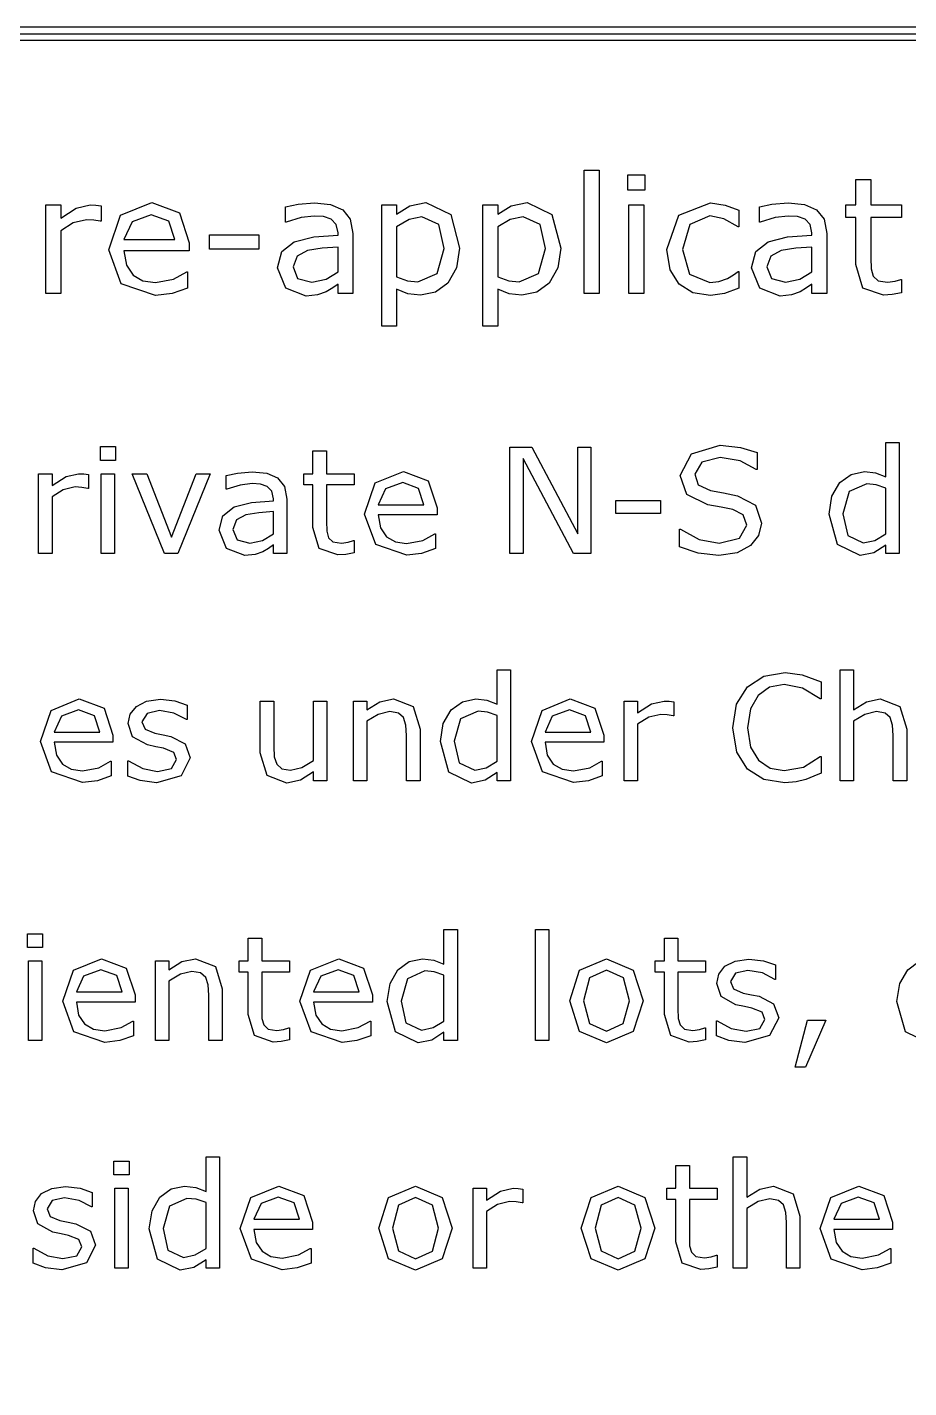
# Model space of a CAD drawing. Header units: inches. Extents: x -33163 to 19162, y -8858 to 30669.
# Drawn here: x 7891 to 8399, y 23591 to 24374 of the extents above; entities that cross this region are included whole.
import ezdxf

# ---------------------------------------------------------------- set-up
doc = ezdxf.new("R2010")
doc.units = ezdxf.units.IN
doc.layers.add('Layer 1', color=7, linetype='Continuous')
doc.layers.add('SOLID-2', color=253, linetype='Continuous')

# ---------------------------------------------------------------- blocks, each defined once
blk = doc.blocks.new('A$C0f725650')
at = {"layer": 'Layer 1', "color": 7}
for points in [[(112.21704, 118.63912), (111.763808, 118.547642), (111.393737, 118.298155), (111.14425, 117.928084), (111.052772, 117.474852), (111.052772, 72.495742), (111.14425, 72.04251), (111.393737, 71.672439), (111.763808, 71.422952), (112.21704, 71.331474), (191.59194, 71.331474), (192.045172, 71.422952), (192.415243, 71.672439), (192.66473, 72.04251), (192.756208, 72.495742), (192.756208, 117.474852), (192.66473, 117.928084), (192.415243, 118.298155), (192.045172, 118.547642), (191.59194, 118.63912), (112.21704, 118.63912)], [(112.21704, 118.533184), (191.59194, 118.533184), (192.004656, 118.45027), (192.340974, 118.223886), (192.567358, 117.887568), (192.650272, 117.474852), (192.650272, 72.495742), (192.567358, 72.083026), (192.340974, 71.746708), (192.004656, 71.520324), (191.59194, 71.43741), (112.21704, 71.43741), (111.804324, 71.520324), (111.468006, 71.746708), (111.241622, 72.083026), (111.158708, 72.495742), (111.158708, 117.474852), (111.241622, 117.887568), (111.468006, 118.223886), (111.804324, 118.45027), (112.21704, 118.533184), (112.21704, 118.533184)], [(112.21704, 118.427248), (191.59194, 118.427248), (191.964141, 118.352899), (192.266706, 118.149618), (192.469987, 117.847053), (192.544336, 117.474852), (192.544336, 72.495742), (192.469987, 72.123541), (192.266706, 71.820976), (191.964141, 71.617695), (191.59194, 71.543346), (112.21704, 71.543346), (111.844839, 71.617695), (111.542274, 71.820976), (111.338993, 72.123541), (111.264644, 72.495742), (111.264644, 117.474852), (111.338993, 117.847053), (111.542274, 118.149618), (111.844839, 118.352899), (112.21704, 118.427248), (112.21704, 118.427248)], [(140.671341, 114.299856), (140.428462, 114.299856), (140.428462, 116.310068), (140.671341, 116.310068), (140.671341, 114.299856)], [(141.412896, 115.984506), (141.13901, 115.984506), (141.13901, 116.236429), (141.412896, 116.236429), (141.412896, 115.984506)], [(145.594805, 114.312776), (145.444945, 114.28306), (145.301543, 114.271445), (144.965645, 114.390301), (144.850665, 114.771414), (144.850665, 115.538808), (144.686594, 115.538808), (144.686594, 115.742929), (144.850665, 115.742929), (144.850665, 116.157631), (145.093544, 116.157631), (145.093544, 115.742929), (145.594805, 115.742929), (145.594805, 115.538808), (145.093544, 115.538808), (145.093544, 114.881227), (145.098704, 114.702943), (145.134877, 114.584087), (145.212392, 114.507863), (145.364837, 114.484606), (145.48886, 114.501407), (145.58188, 114.53112), (145.594791, 114.53112), (145.594805, 114.312776)], [(132.559443, 115.478081), (132.546531, 115.478081), (132.440595, 115.496179), (132.320448, 115.502634), (132.103405, 115.45225), (131.901867, 115.32435), (131.901867, 114.299856), (131.65899, 114.299856), (131.65899, 115.742918), (131.901867, 115.742918), (131.901867, 115.529754), (132.156375, 115.693825), (132.382458, 115.742918), (132.474184, 115.739029), (132.559451, 115.727414), (132.559443, 115.478081)], [(133.996044, 114.996199), (132.932804, 114.996199), (132.972854, 114.763654), (133.082664, 114.602166), (133.24157, 114.509149), (133.44569, 114.478143), (133.741539, 114.536277), (133.954703, 114.65255), (133.967615, 114.65255), (133.967615, 114.387708), (133.716986, 114.30115), (133.448267, 114.26627), (132.887579, 114.460056), (132.686041, 115.012992), (132.878535, 115.574974), (133.387548, 115.782971), (133.837133, 115.612439), (133.996036, 115.127972), (133.996044, 114.996199)], [(136.661255, 114.299856), (136.419667, 114.299856), (136.419667, 114.453592), (136.331817, 114.391582), (136.225881, 114.329569), (136.086353, 114.280478), (135.901611, 114.259814), (135.570882, 114.389005), (135.435233, 114.718442), (135.504995, 114.983284), (135.706534, 115.143482), (136.023052, 115.222288), (136.419667, 115.253294), (136.419667, 115.290759), (136.389951, 115.427702), (136.307269, 115.512966), (136.183246, 115.553016), (136.032095, 115.563362), (135.818928, 115.537512), (135.576049, 115.465167), (135.563137, 115.465167), (135.563137, 115.71192), (135.768552, 115.754555), (136.033394, 115.777811), (136.298234, 115.751962), (136.494605, 115.666697), (136.618628, 115.512958), (136.661263, 115.279123), (136.661255, 114.299856)], [(138.398872, 115.038828), (138.348487, 114.717143), (138.206377, 114.471679), (138.004839, 114.32311), (137.760669, 114.271434), (137.556545, 114.295988), (137.371803, 114.372212), (137.371803, 113.767597), (137.128924, 113.767597), (137.128924, 115.742926), (137.371803, 115.742926), (137.371803, 115.591772), (137.588843, 115.727424), (137.847227, 115.782976), (138.252886, 115.585314), (138.398872, 115.038836), (138.398872, 115.038828)], [(140.047348, 115.038828), (139.996964, 114.717143), (139.854854, 114.471679), (139.653315, 114.32311), (139.409145, 114.271434), (139.205022, 114.295988), (139.02028, 114.372212), (139.02028, 113.767597), (138.7774, 113.767597), (138.7774, 115.742926), (139.02028, 115.742926), (139.02028, 115.591772), (139.23732, 115.727424), (139.495703, 115.782976), (139.901362, 115.585314), (140.047348, 115.038836), (140.047348, 115.038828)], [(141.397394, 114.299856), (141.154514, 114.299856), (141.154514, 115.742918), (141.397394, 115.742918), (141.397394, 114.299856)], [(142.945101, 114.39029), (142.713848, 114.299856), (142.482597, 114.267558), (142.195791, 114.312776), (141.972293, 114.452301), (141.826307, 114.687428), (141.774631, 115.01945), (141.968417, 115.574971), (142.482597, 115.776507), (142.725476, 115.741627), (142.945101, 115.65636), (142.945101, 115.386353), (142.932189, 115.386353), (142.70223, 115.51942), (142.47227, 115.565928), (142.145415, 115.4264), (142.026562, 115.01945), (142.142833, 114.617665), (142.47227, 114.47814), (142.62213, 114.497507), (142.759073, 114.547892), (142.858551, 114.604735), (142.932189, 114.657705), (142.945101, 114.657705), (142.945101, 114.39029)], [(144.377826, 114.299856), (144.136241, 114.299856), (144.136241, 114.453592), (144.048391, 114.391582), (143.942455, 114.329569), (143.802927, 114.280478), (143.618184, 114.259814), (143.287456, 114.389005), (143.151807, 114.718442), (143.221569, 114.983284), (143.423107, 115.143482), (143.739623, 115.222288), (144.136241, 115.253294), (144.136241, 115.290759), (144.106525, 115.427702), (144.023843, 115.512966), (143.89982, 115.553016), (143.748666, 115.563362), (143.535502, 115.537512), (143.292623, 115.465167), (143.279711, 115.465167), (143.279711, 115.71192), (143.485126, 115.754555), (143.749968, 115.777811), (144.014808, 115.751962), (144.211178, 115.666697), (144.335202, 115.512958), (144.377834, 115.279123), (144.377826, 114.299856)], [(133.759626, 115.182232), (133.662733, 115.478081), (133.374637, 115.582724), (133.063286, 115.467744), (132.932804, 115.182232), (133.759626, 115.182232)], [(138.14824, 115.032373), (138.0591, 115.422529), (137.785214, 115.551723), (137.574632, 115.506505), (137.371803, 115.387649), (137.371803, 114.569871), (137.548796, 114.506567), (137.718036, 114.489766), (138.034552, 114.626709), (138.14824, 115.032367), (138.14824, 115.032373)], [(139.796717, 115.032373), (139.707576, 115.422529), (139.43369, 115.551723), (139.223109, 115.506505), (139.02028, 115.387649), (139.02028, 114.569871), (139.197272, 114.506567), (139.36651, 114.489766), (139.683028, 114.626709), (139.796717, 115.032367), (139.796717, 115.032373)], [(135.129049, 115.02462), (134.322897, 115.02462), (134.322897, 115.258456), (135.129049, 115.258456), (135.129049, 115.02462)], [(136.419667, 114.65513), (136.419667, 115.056915), (136.157409, 115.037548), (135.919697, 115.00008), (135.750457, 114.907063), (135.685862, 114.735241), (135.760792, 114.547913), (135.98946, 114.485903), (136.223296, 114.534994), (136.419667, 114.655141), (136.419667, 114.65513)], [(144.136241, 114.65513), (144.136241, 115.056915), (143.873983, 115.037548), (143.636271, 115.00008), (143.467031, 114.907063), (143.402435, 114.735241), (143.477365, 114.547913), (143.706034, 114.485903), (143.93987, 114.534994), (144.136241, 114.655141), (144.136241, 114.65513)], [(136.679728, 110.078156), (136.544852, 110.051412), (136.415791, 110.040961), (136.113483, 110.147932), (136.010002, 110.490932), (136.010002, 111.181589), (135.862336, 111.181589), (135.862336, 111.365297), (136.010002, 111.365297), (136.010002, 111.738531), (136.228593, 111.738531), (136.228593, 111.365297), (136.679728, 111.365297), (136.679728, 111.181589), (136.228593, 111.181589), (136.228593, 110.589765), (136.233249, 110.429308), (136.265806, 110.32234), (136.335569, 110.253739), (136.472769, 110.23281), (136.584391, 110.247918), (136.668105, 110.27466), (136.67972, 110.27466), (136.679728, 110.078156)], [(140.537626, 110.066528), (140.25276, 110.066528), (139.431881, 111.61527), (139.431881, 110.066528), (139.21678, 110.066528), (139.21678, 111.797816), (139.573734, 111.797816), (140.322525, 110.383951), (140.322525, 111.797816), (140.537626, 111.797816), (140.537626, 110.066528)], [(143.314197, 110.560684), (143.266527, 110.360697), (143.13514, 110.193263), (142.917711, 110.076992), (142.620056, 110.035135), (142.282868, 110.070015), (141.979397, 110.173499), (141.979397, 110.461852), (141.995669, 110.461852), (142.299138, 110.293257), (142.622373, 110.233959), (142.954909, 110.314188), (143.07467, 110.528127), (143.017697, 110.697884), (142.846777, 110.782762), (142.657253, 110.821132), (142.442153, 110.859502), (142.100311, 111.025771), (141.989853, 111.333891), (142.173564, 111.689684), (142.639815, 111.829209), (142.974676, 111.794326), (143.244426, 111.708287), (143.244426, 111.436211), (143.228155, 111.436211), (142.967704, 111.574574), (142.638656, 111.630383), (142.341, 111.553646), (142.22938, 111.355984), (142.285189, 111.186225), (142.481689, 111.092046), (142.693305, 111.052512), (142.925847, 111.004843), (143.216526, 110.850199), (143.314194, 110.560684), (143.314197, 110.560684)], [(145.557083, 110.066528), (145.33849, 110.066528), (145.33849, 110.202566), (145.141992, 110.075831), (144.919912, 110.030484), (144.550167, 110.209543), (144.414129, 110.706022), (144.460638, 111.000191), (144.588537, 111.219946), (144.772248, 111.35482), (144.990838, 111.401328), (145.172223, 111.379235), (145.33849, 111.31296), (145.33849, 111.875715), (145.557083, 111.875715), (145.557083, 110.066528)], [(132.353254, 111.126918), (132.341612, 111.126918), (132.246269, 111.14319), (132.138137, 111.149011), (131.942801, 111.103664), (131.761416, 110.988555), (131.761416, 110.066528), (131.542825, 110.066528), (131.542825, 111.365284), (131.761416, 111.365284), (131.761416, 111.173435), (131.990471, 111.321101), (132.193948, 111.365284), (132.276501, 111.361791), (132.35324, 111.35134), (132.353254, 111.126918)], [(132.77997, 110.066528), (132.56138, 110.066528), (132.56138, 111.365284), (132.77997, 111.365284), (132.77997, 110.066528)], [(134.335687, 111.365284), (133.81014, 110.066528), (133.590385, 110.066528), (133.068326, 111.365284), (133.30552, 111.365284), (133.707821, 110.331627), (134.106632, 111.365284), (134.335687, 111.365284)], [(135.584447, 110.066528), (135.367018, 110.066528), (135.367018, 110.204892), (135.287955, 110.149081), (135.19261, 110.093269), (135.067036, 110.049087), (134.90077, 110.030487), (134.603114, 110.146758), (134.481027, 110.443252), (134.543816, 110.681609), (134.725198, 110.825786), (135.010064, 110.896713), (135.367018, 110.924616), (135.367018, 110.958337), (135.340277, 111.081585), (135.265863, 111.158322), (135.15424, 111.194369), (135.018202, 111.203682), (134.826356, 111.180425), (134.607763, 111.115314), (134.596147, 111.115314), (134.596147, 111.337392), (134.78102, 111.375761), (135.019377, 111.39669), (135.257735, 111.373433), (135.434468, 111.296693), (135.546088, 111.15833), (135.584458, 110.947878), (135.584447, 110.066528)], [(138.030805, 110.693233), (137.073891, 110.693233), (137.109935, 110.483945), (137.208764, 110.338604), (137.351779, 110.254887), (137.535487, 110.226984), (137.80175, 110.279306), (137.9936, 110.383951), (138.005215, 110.383951), (138.005215, 110.145593), (137.779647, 110.06769), (137.5378, 110.036297), (137.033182, 110.210705), (136.851797, 110.708348), (137.025043, 111.21413), (137.483153, 111.401328), (137.88778, 111.247849), (138.030792, 110.811829), (138.030805, 110.693233)], [(137.81803, 110.860663), (137.730826, 111.126926), (137.47154, 111.221107), (137.191323, 111.117626), (137.073891, 110.860663), (137.81803, 110.860663)], [(145.33849, 110.386277), (145.33849, 111.131578), (145.180362, 111.186225), (145.028044, 111.201332), (144.742017, 111.073433), (144.639697, 110.710666), (144.718762, 110.358363), (144.972235, 110.238602), (145.160595, 110.279298), (145.33849, 110.386269), (145.33849, 110.386277)], [(141.668951, 110.718812), (140.943417, 110.718812), (140.943417, 110.929264), (141.668951, 110.929264), (141.668951, 110.718812)], [(135.367018, 110.386277), (135.367018, 110.747882), (135.130986, 110.730446), (134.917047, 110.696728), (134.764732, 110.613011), (134.706595, 110.458365), (134.774032, 110.28977), (134.979833, 110.233959), (135.190284, 110.278141), (135.367018, 110.386277), (135.367018, 110.386277)], [(139.228406, 106.362366), (139.009815, 106.362366), (139.009815, 106.498404), (138.813315, 106.371669), (138.591237, 106.326322), (138.221493, 106.505381), (138.085455, 107.00186), (138.131963, 107.296029), (138.259863, 107.515784), (138.443571, 107.650658), (138.662164, 107.697166), (138.843546, 107.675073), (139.009815, 107.608798), (139.009815, 108.171553), (139.228406, 108.171553), (139.228406, 106.362366)], [(145.679167, 106.362366), (145.460576, 106.362366), (145.460576, 107.101854), (145.450125, 107.269285), (145.411755, 107.392533), (145.328039, 107.464624), (145.186188, 107.489045), (144.99899, 107.444862), (144.811792, 107.332079), (144.811792, 106.362366), (144.593202, 106.362366), (144.593202, 108.171555), (144.811792, 108.171555), (144.811792, 107.516945), (145.023408, 107.649496), (145.247812, 107.697166), (145.568722, 107.570431), (145.67918, 107.205338), (145.679167, 106.362366)], [(144.285068, 106.48794), (144.168797, 106.435618), (144.033921, 106.384459), (143.87928, 106.34725), (143.696734, 106.330979), (143.353731, 106.3833), (143.086306, 106.549569), (142.911899, 106.829784), (142.84911, 107.226272), (142.909573, 107.608806), (143.083981, 107.893672), (143.350244, 108.065754), (143.697895, 108.125052), (143.975784, 108.091334), (144.285068, 107.972737), (144.285068, 107.699497), (144.267632, 107.699497), (143.983928, 107.873905), (143.682785, 107.928552), (143.445592, 107.885533), (143.258394, 107.754144), (143.13282, 107.533228), (143.088637, 107.226272), (143.137471, 106.912336), (143.265368, 106.698397), (143.454892, 106.570498), (143.685111, 106.529802), (143.996718, 106.586775), (144.268794, 106.757695), (144.285066, 106.757695), (144.285068, 106.48794)], [(132.752065, 106.989049), (131.795147, 106.989049), (131.831192, 106.779762), (131.930024, 106.634421), (132.073039, 106.550704), (132.256747, 106.522801), (132.52301, 106.575122), (132.714859, 106.679768), (132.726474, 106.679768), (132.726474, 106.44141), (132.500907, 106.363506), (132.259062, 106.332114), (131.754444, 106.506521), (131.573059, 107.004165), (131.746303, 107.509947), (132.204415, 107.697145), (132.609042, 107.543666), (132.752054, 107.107646), (132.752065, 106.989049)], [(132.539287, 107.15648), (132.452083, 107.422743), (132.192797, 107.516924), (131.912583, 107.413443), (131.795147, 107.15648), (132.539287, 107.15648)], [(134.011289, 106.73674), (133.863623, 106.444897), (133.462486, 106.330952), (133.197387, 106.364671), (132.996235, 106.440246), (132.996235, 106.685581), (133.00785, 106.685581), (133.238069, 106.561168), (133.481076, 106.515824), (133.706643, 106.562333), (133.788034, 106.708835), (133.743852, 106.825106), (133.574095, 106.892545), (133.452009, 106.916966), (133.315971, 106.947198), (133.072962, 107.079748), (133.002038, 107.296013), (133.034592, 107.447167), (133.13575, 107.573902), (133.300855, 107.659945), (133.526423, 107.692499), (133.761293, 107.663432), (133.960116, 107.594831), (133.960116, 107.361124), (133.948501, 107.361124), (133.745024, 107.464608), (133.510156, 107.507627), (133.307843, 107.461118), (133.22529, 107.32508), (133.275286, 107.204158), (133.433416, 107.137883), (133.56829, 107.109977), (133.693864, 107.084392), (133.928734, 106.964634), (134.011287, 106.73674), (134.011289, 106.73674)], [(136.237896, 106.362366), (136.019305, 106.362366), (136.019305, 106.506543), (135.807689, 106.37283), (135.584447, 106.326322), (135.265863, 106.450731), (135.151917, 106.818153), (135.151917, 107.661122), (135.370508, 107.661122), (135.370508, 106.921634), (135.379795, 106.751877), (135.419329, 106.632116), (135.500717, 106.557702), (135.646058, 106.534445), (135.83093, 106.578628), (136.019292, 106.691412), (136.019292, 107.661119), (136.237882, 107.661119), (136.237896, 106.362366)], [(137.754081, 106.362366), (137.535487, 106.362366), (137.535487, 107.101854), (137.52501, 107.269285), (137.48664, 107.392533), (137.402926, 107.464624), (137.261075, 107.489045), (137.073877, 107.444862), (136.88668, 107.332079), (136.88668, 106.362366), (136.668086, 106.362366), (136.668086, 107.661122), (136.88668, 107.661122), (136.88668, 107.516945), (137.098293, 107.649496), (137.322699, 107.697166), (137.643609, 107.570431), (137.754067, 107.205338), (137.754081, 106.362366)], [(140.745755, 106.989071), (139.788838, 106.989071), (139.824882, 106.779783), (139.923711, 106.634442), (140.066726, 106.550725), (140.250434, 106.522822), (140.516697, 106.575144), (140.708547, 106.679789), (140.720162, 106.679789), (140.720162, 106.441431), (140.494594, 106.363528), (140.252747, 106.332135), (139.748129, 106.506543), (139.566744, 107.004186), (139.73999, 107.509968), (140.1981, 107.697166), (140.602727, 107.543687), (140.745742, 107.107667), (140.745755, 106.989071)], [(140.532977, 107.156501), (140.445773, 107.422764), (140.186487, 107.516945), (139.90627, 107.413464), (139.788838, 107.156501), (140.532977, 107.156501)], [(141.887542, 107.422764), (141.875926, 107.422764), (141.780584, 107.439036), (141.672452, 107.444857), (141.477115, 107.39951), (141.29573, 107.284401), (141.29573, 106.362366), (141.07714, 106.362366), (141.07714, 107.661122), (141.29573, 107.661122), (141.29573, 107.469273), (141.524785, 107.616939), (141.72826, 107.661122), (141.810815, 107.657629), (141.887552, 107.647178), (141.887542, 107.422764)], [(139.009815, 106.682115), (139.009815, 107.427416), (138.851685, 107.482063), (138.699369, 107.49717), (138.413342, 107.369271), (138.311022, 107.006504), (138.390085, 106.654201), (138.643558, 106.53444), (138.83192, 106.575136), (139.009815, 106.682107), (139.009815, 106.682115)], [(131.60795, 103.645223), (131.361454, 103.645223), (131.361454, 103.871952), (131.60795, 103.871952), (131.60795, 103.645223)], [(135.626304, 102.140653), (135.49143, 102.113909), (135.362369, 102.103458), (135.060062, 102.210429), (134.956578, 102.553429), (134.956578, 103.244086), (134.808915, 103.244086), (134.808915, 103.427794), (134.956578, 103.427794), (134.956578, 103.801028), (135.175171, 103.801028), (135.175171, 103.427794), (135.626304, 103.427794), (135.626304, 103.244086), (135.175171, 103.244086), (135.175171, 102.652261), (135.179828, 102.491805), (135.212385, 102.384837), (135.282148, 102.316236), (135.41935, 102.295307), (135.530969, 102.310415), (135.614686, 102.337156), (135.626301, 102.337156), (135.626304, 102.140653)], [(138.362182, 102.129038), (138.143589, 102.129038), (138.143589, 102.265076), (137.947091, 102.138341), (137.725011, 102.092994), (137.355267, 102.272053), (137.219229, 102.768532), (137.265737, 103.062701), (137.393636, 103.282456), (137.577347, 103.41733), (137.795938, 103.463838), (137.977322, 103.441745), (138.143589, 103.37547), (138.143589, 103.938225), (138.362182, 103.938225), (138.362182, 102.129038)], [(139.850462, 102.129038), (139.631868, 102.129038), (139.631868, 103.938227), (139.850462, 103.938227), (139.850462, 102.129038)], [(142.402627, 102.140666), (142.267753, 102.113922), (142.138689, 102.103471), (141.836385, 102.210442), (141.732901, 102.553442), (141.732901, 103.244099), (141.585237, 103.244099), (141.585237, 103.427807), (141.732901, 103.427807), (141.732901, 103.801041), (141.951491, 103.801041), (141.951491, 103.427807), (142.402627, 103.427807), (142.402627, 103.244099), (141.951491, 103.244099), (141.951491, 102.652275), (141.956148, 102.491818), (141.988705, 102.38485), (142.058468, 102.316249), (142.19567, 102.29532), (142.307289, 102.310428), (142.391006, 102.33717), (142.402621, 102.33717), (142.402627, 102.140666)], [(146.66399, 102.129038), (146.445399, 102.129038), (146.445399, 102.265076), (146.248899, 102.138341), (146.026821, 102.092994), (145.657077, 102.272053), (145.521039, 102.768532), (145.567547, 103.062701), (145.695444, 103.282456), (145.879155, 103.41733), (146.097745, 103.463838), (146.27913, 103.441745), (146.445399, 103.37547), (146.445399, 103.938225), (146.66399, 103.938225), (146.66399, 102.129038)], [(131.593998, 102.129038), (131.375408, 102.129038), (131.375408, 103.427794), (131.593998, 103.427794), (131.593998, 102.129038)], [(133.11367, 102.755743), (132.156753, 102.755743), (132.192797, 102.546455), (132.29163, 102.401114), (132.434645, 102.317397), (132.618353, 102.289494), (132.884616, 102.341816), (133.076465, 102.446461), (133.08808, 102.446461), (133.08808, 102.208103), (132.862512, 102.1302), (132.620668, 102.098807), (132.116047, 102.273215), (131.934665, 102.770858), (132.107908, 103.27664), (132.566021, 103.463838), (132.970645, 103.310359), (133.11366, 102.874339), (133.11367, 102.755743)], [(134.531026, 102.129038), (134.312432, 102.129038), (134.312432, 102.868526), (134.301981, 103.035957), (134.263612, 103.159205), (134.179898, 103.231296), (134.038044, 103.255717), (133.850846, 103.211534), (133.663651, 103.098751), (133.663651, 102.129038), (133.445058, 102.129038), (133.445058, 103.427794), (133.663651, 103.427794), (133.663651, 103.283617), (133.875265, 103.416168), (134.099668, 103.463838), (134.420581, 103.337103), (134.531039, 102.97201), (134.531026, 102.129038)], [(136.977384, 102.755729), (136.020467, 102.755729), (136.056511, 102.546441), (136.155343, 102.401101), (136.298355, 102.317384), (136.482066, 102.289481), (136.748329, 102.341802), (136.940176, 102.446448), (136.951791, 102.446448), (136.951791, 102.20809), (136.726223, 102.130186), (136.484378, 102.098794), (135.979758, 102.273201), (135.798373, 102.770845), (135.971619, 103.276627), (136.429731, 103.463825), (136.834356, 103.310346), (136.977371, 102.874326), (136.977384, 102.755729)], [(141.389901, 102.777835), (141.227119, 102.276704), (140.791099, 102.092994), (140.352754, 102.276704), (140.191136, 102.777835), (140.352754, 103.278966), (140.791099, 103.463838), (141.227119, 103.278966), (141.389901, 102.777835), (141.389901, 102.777835)], [(143.594414, 102.503434), (143.446748, 102.211591), (143.045611, 102.097645), (142.780509, 102.131364), (142.57936, 102.206939), (142.57936, 102.452274), (142.590975, 102.452274), (142.821192, 102.327862), (143.0642, 102.282517), (143.289768, 102.329026), (143.371159, 102.475528), (143.326974, 102.591799), (143.157217, 102.659239), (143.035133, 102.68366), (142.899095, 102.713891), (142.656086, 102.846442), (142.58516, 103.062706), (142.617717, 103.21386), (142.718872, 103.340595), (142.88398, 103.426638), (143.109547, 103.459192), (143.344415, 103.430125), (143.543241, 103.361524), (143.543241, 103.127818), (143.531626, 103.127818), (143.328151, 103.231301), (143.093281, 103.27432), (142.89097, 103.227812), (142.808415, 103.091774), (142.858413, 102.970851), (143.016541, 102.904576), (143.151418, 102.87667), (143.276991, 102.851085), (143.511862, 102.731327), (143.594414, 102.503434), (143.594414, 102.503434)], [(132.900893, 102.923173), (132.813689, 103.189436), (132.554403, 103.283617), (132.274188, 103.180136), (132.156753, 102.923173), (132.900893, 102.923173)], [(136.764606, 102.92316), (136.677402, 103.189423), (136.418116, 103.283604), (136.137902, 103.180123), (136.020467, 102.92316), (136.764606, 102.92316)], [(138.143589, 102.448787), (138.143589, 103.194088), (137.985461, 103.248735), (137.833143, 103.263842), (137.547116, 103.135943), (137.444796, 102.773176), (137.523862, 102.420873), (137.777335, 102.301112), (137.965694, 102.341808), (138.143589, 102.448779), (138.143589, 102.448787)], [(141.164333, 102.777835), (141.065501, 103.152231), (140.791099, 103.275479), (140.514372, 103.152231), (140.416704, 102.777835), (140.515536, 102.406927), (140.791099, 102.281353), (141.064339, 102.405765), (141.164333, 102.777835), (141.164333, 102.777835)], [(144.360644, 102.460412), (144.032759, 101.698831), (143.863, 101.698831), (144.065314, 102.460412), (144.360644, 102.460412)], [(134.48684, 98.424876), (134.26825, 98.424876), (134.26825, 98.560914), (134.071752, 98.434179), (133.849672, 98.388832), (133.479927, 98.567891), (133.343889, 99.06437), (133.390398, 99.358539), (133.518297, 99.578294), (133.702005, 99.713168), (133.920598, 99.759676), (134.101981, 99.737583), (134.26825, 99.671308), (134.26825, 100.234063), (134.48684, 100.234063), (134.48684, 98.424876)], [(143.940904, 98.424876), (143.722314, 98.424876), (143.722314, 99.164364), (143.711836, 99.331795), (143.673466, 99.455043), (143.589752, 99.527134), (143.447901, 99.551555), (143.260704, 99.507372), (143.073506, 99.394589), (143.073506, 98.424876), (142.854913, 98.424876), (142.854913, 100.234065), (143.073506, 100.234065), (143.073506, 99.579455), (143.285119, 99.712006), (143.509525, 99.759676), (143.830435, 99.632941), (143.940894, 99.267848), (143.940904, 98.424876)], [(133.014841, 99.941061), (132.768345, 99.941061), (132.768345, 100.16779), (133.014841, 100.16779), (133.014841, 99.941061)], [(142.590988, 98.436504), (142.456112, 98.40976), (142.327051, 98.399309), (142.024744, 98.50628), (141.921263, 98.84928), (141.921263, 99.539937), (141.773596, 99.539937), (141.773596, 99.723645), (141.921263, 99.723645), (141.921263, 100.096879), (142.139853, 100.096879), (142.139853, 99.723645), (142.590988, 99.723645), (142.590988, 99.539937), (142.139853, 99.539937), (142.139853, 98.948113), (142.14451, 98.787656), (142.177064, 98.680688), (142.24683, 98.612087), (142.384029, 98.591158), (142.495649, 98.606266), (142.579365, 98.633008), (142.590981, 98.633008), (142.590988, 98.436504)], [(132.467199, 98.799272), (132.319535, 98.507429), (131.918396, 98.393483), (131.653297, 98.427202), (131.452147, 98.502777), (131.452147, 98.748112), (131.463763, 98.748112), (131.693982, 98.6237), (131.93699, 98.578355), (132.162558, 98.624864), (132.243946, 98.771366), (132.199764, 98.887637), (132.030007, 98.955077), (131.907921, 98.979498), (131.771883, 99.009729), (131.528876, 99.14228), (131.45795, 99.358544), (131.490507, 99.509698), (131.591662, 99.636433), (131.756767, 99.722476), (131.982335, 99.75503), (132.217205, 99.725963), (132.416029, 99.657362), (132.416029, 99.423656), (132.404413, 99.423656), (132.200938, 99.527139), (131.966068, 99.570158), (131.763755, 99.52365), (131.681202, 99.387612), (131.731198, 99.266689), (131.889328, 99.200414), (132.024205, 99.172508), (132.149779, 99.146923), (132.384646, 99.027165), (132.467199, 98.799272), (132.467199, 98.799272)], [(136.004189, 99.051581), (135.047272, 99.051581), (135.083316, 98.842293), (135.182146, 98.696952), (135.325161, 98.613235), (135.508872, 98.585332), (135.775132, 98.637654), (135.966981, 98.742299), (135.978596, 98.742299), (135.978596, 98.503941), (135.753029, 98.426038), (135.511184, 98.394645), (135.006563, 98.569053), (134.825178, 99.066696), (134.998425, 99.572478), (135.456534, 99.759676), (135.861161, 99.606197), (136.004176, 99.170177), (136.004189, 99.051581)], [(138.279627, 99.073673), (138.116848, 98.572542), (137.680828, 98.388832), (137.242483, 98.572542), (137.080865, 99.073673), (137.242483, 99.574804), (137.680828, 99.759676), (138.116848, 99.574804), (138.279627, 99.073673), (138.279627, 99.073673)], [(141.57826, 99.073673), (141.415481, 98.572542), (140.979461, 98.388832), (140.541116, 98.572542), (140.379498, 99.073673), (140.541116, 99.574804), (140.979461, 99.759676), (141.415481, 99.574804), (141.57826, 99.073673), (141.57826, 99.073673)], [(145.448948, 99.051581), (144.492031, 99.051581), (144.528077, 98.842293), (144.626907, 98.696952), (144.769922, 98.613235), (144.95363, 98.585332), (145.219893, 98.637654), (145.411742, 98.742299), (145.423357, 98.742299), (145.423357, 98.503941), (145.197792, 98.426038), (144.955945, 98.394645), (144.451327, 98.569053), (144.269942, 99.066696), (144.443186, 99.572478), (144.901298, 99.759676), (145.305925, 99.606197), (145.448937, 99.170177), (145.448948, 99.051581)], [(133.000887, 98.424876), (132.782296, 98.424876), (132.782296, 99.723632), (133.000887, 99.723632), (133.000887, 98.424876)], [(134.26825, 98.744625), (134.26825, 99.489926), (134.110122, 99.544573), (133.957804, 99.55968), (133.671776, 99.431781), (133.569457, 99.069014), (133.648522, 98.716711), (133.901993, 98.59695), (134.090355, 98.637646), (134.26825, 98.744617), (134.26825, 98.744625)], [(135.791412, 99.219011), (135.704208, 99.485274), (135.444922, 99.579455), (135.164707, 99.475974), (135.047272, 99.219011), (135.791412, 99.219011)], [(138.054062, 99.073673), (137.95523, 99.448069), (137.680828, 99.571317), (137.404101, 99.448069), (137.306433, 99.073673), (137.405265, 98.702765), (137.680828, 98.577191), (137.954068, 98.701603), (138.054062, 99.073673), (138.054062, 99.073673)], [(139.428393, 99.485274), (139.416778, 99.485274), (139.321433, 99.501546), (139.213301, 99.507367), (139.017964, 99.46202), (138.83658, 99.346911), (138.83658, 98.424876), (138.617989, 98.424876), (138.617989, 99.723632), (138.83658, 99.723632), (138.83658, 99.531783), (139.065637, 99.679449), (139.269112, 99.723632), (139.351664, 99.720139), (139.428404, 99.709688), (139.428393, 99.485274)], [(141.352692, 99.073673), (141.253863, 99.448069), (140.979461, 99.571317), (140.702734, 99.448069), (140.605066, 99.073673), (140.703895, 98.702765), (140.979461, 98.577191), (141.252699, 98.701603), (141.352692, 99.073673), (141.352692, 99.073673)], [(145.23617, 99.219011), (145.148969, 99.485274), (144.88968, 99.579455), (144.609466, 99.475974), (144.492031, 99.219011), (145.23617, 99.219011)]]:
    blk.add_lwpolyline(points, dxfattribs=at)
blk.add_lwpolyline([(132.793924, 111.582705), (132.547428, 111.582705), (132.547428, 111.809442), (132.793924, 111.809442), (132.793924, 111.582705)], close=True, dxfattribs=at)

msp = doc.modelspace()

# ---------------------------------------------------------------- block references
at = {"layer": 'SOLID-2', "xscale": 35.3548193792485, "yscale": 35.3548193792485, "zscale": 35.3548193792485}
msp.add_blockref('A$C0f725650', (3247.20147, 20180.01122), dxfattribs=at)

doc.saveas('drawing.dxf')
